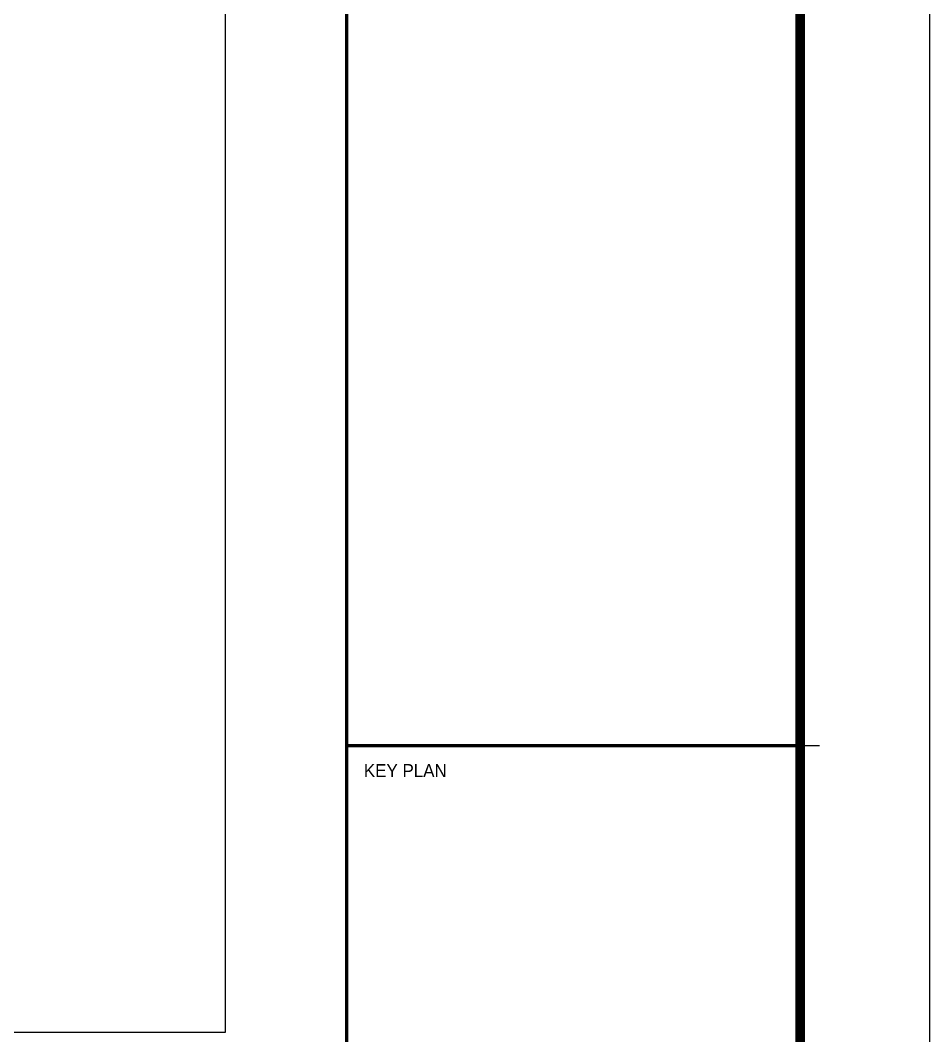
# Model space of a CAD drawing. Header units: millimetres. Extents: x 841 to 1682, y 0 to 594.
# Drawn here: x 1541.6 to 1682, y 252.3 to 409 of the extents above; entities that cross this region are included whole.
import ezdxf

# ---------------------------------------------------------------- set-up
doc = ezdxf.new("R2010")
doc.units = ezdxf.units.MM
doc.layers.add('001dmp-FORM', color=7, linetype='Continuous')
doc.layers.add('A', color=4, linetype='Continuous')
doc.styles.add('돋움', font='Dotum.ttf')

# ---------------------------------------------------------------- blocks, each defined once
blk = doc.blocks.new('FORM_ELEC_SUKWOO$0$')
at = {"layer": '001dmp-FORM'}
blk.add_line((158458, 57114), (157881, 57114), dxfattribs=at)
at = {"layer": '001dmp-FORM', "color": 30}
blk.add_lwpolyline([(161727, 114228), (0, 114228), (0, 0), (161727, 0)], close=True, dxfattribs=at)
at = {"layer": '001dmp-FORM', "const_width": 288}
blk.add_lwpolyline([(5769, 3846), (5769, 110382), (157881, 110382), (157881, 3846)], close=True, dxfattribs=at)
at = {"layer": '001dmp-FORM', "const_width": 96.2}
for points in [[(144420, 3846), (144420, 110382)], [(144420, 57114), (157881, 57114)]]:
    blk.add_lwpolyline(points, dxfattribs=at)
at = {"layer": '001dmp-FORM', "color": 3, "linetype": 'Continuous', "style": '돋움'}
blk.add_text('KEY PLAN', height=384.6, dxfattribs=at).set_placement((144929, 56186))
blk = doc.blocks.new('FORM_ELEC_SUKWOO')
at = {"layer": '001dmp-FORM'}
blk.add_blockref('FORM_ELEC_SUKWOO$0$', (12, -1), dxfattribs=at)

msp = doc.modelspace()

# ---------------------------------------------------------------- linework, layer by layer
at = {"layer": 'A', "color": 6}
msp.add_lwpolyline([(888.9, 527.42), (1573.23, 527.42), (1573.23, 252.78), (888.9, 252.78)], close=True, dxfattribs=at)

# ---------------------------------------------------------------- block references
at = {"color": 4, "xscale": 0.005200107336338875, "yscale": 0.005200107336338875, "zscale": 0.005200107336338875}
msp.add_blockref('FORM_ELEC_SUKWOO', (840.94, 0.01), dxfattribs=at)

doc.saveas('drawing.dxf')
